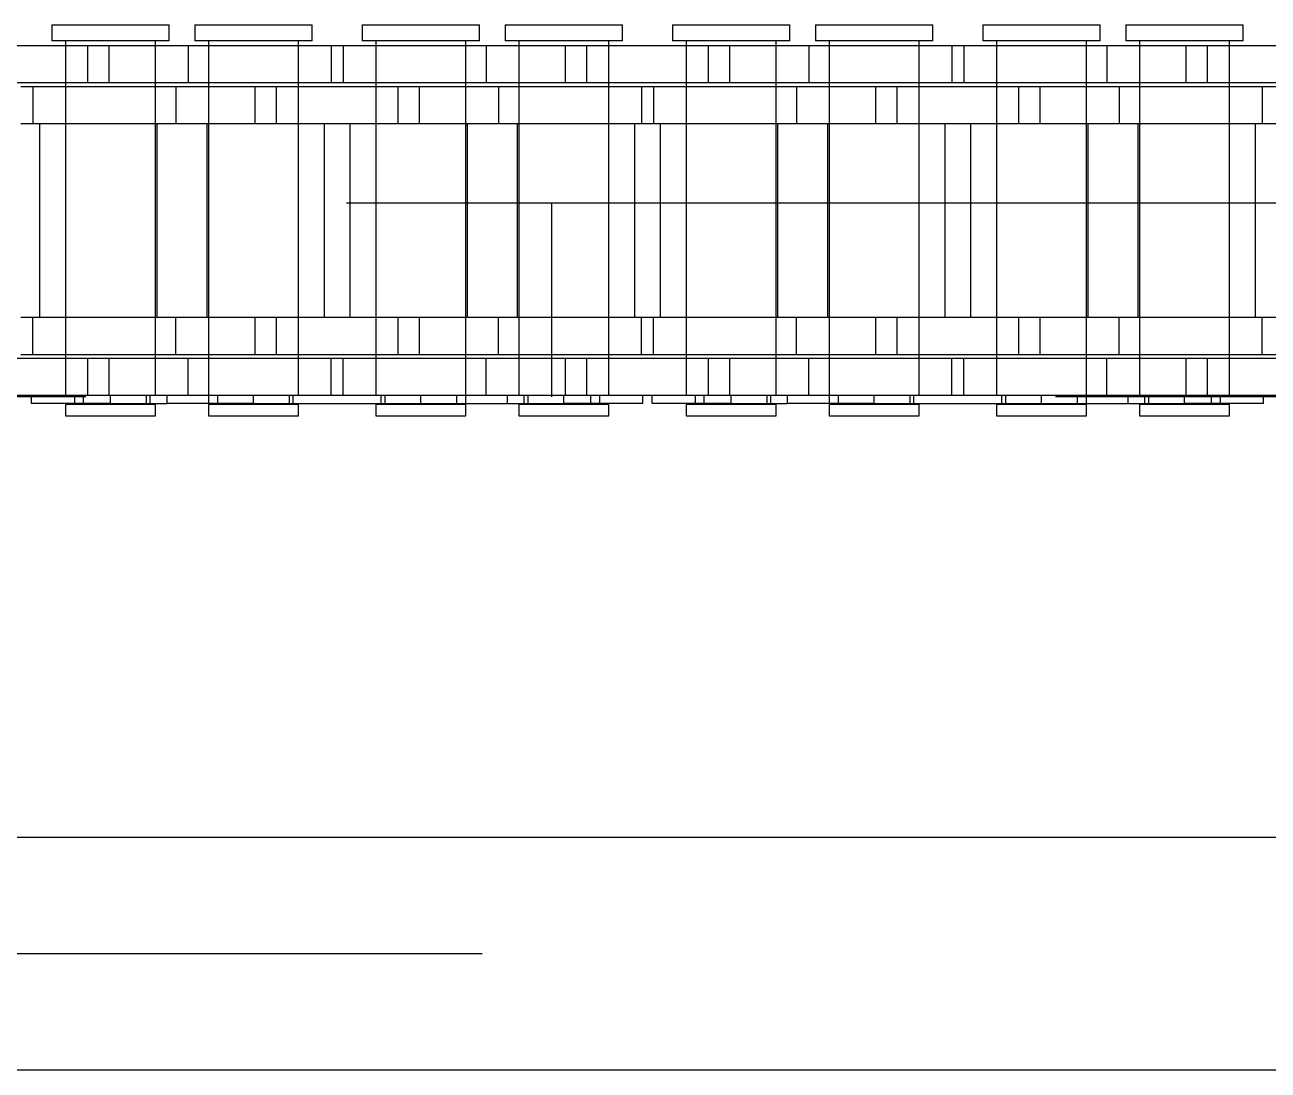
# Model space of a CAD drawing. Header units: metres. Extents: x 0 to 21025, y 0 to 14850.
# Drawn here: x 5807.4 to 5858.3, y 9046.6 to 9089.4 of the extents above; entities that cross this region are included whole.
import ezdxf

# ---------------------------------------------------------------- set-up
doc = ezdxf.new("R2010")
doc.units = ezdxf.units.M
doc.header["$LTSCALE"] = 25
doc.linetypes.add('HIDDEN2', pattern=[4.7625, 3.175, -1.5875])
doc.layers.add('SL4', color=4, linetype='Continuous')
doc.layers.add('ST1', color=7, linetype='HIDDEN2')

msp = doc.modelspace()

# ---------------------------------------------------------------- linework, layer by layer
at = {"layer": 'SL4'}
for p, q in [((5540.514, 9056.144), (6330.277, 9056.144)), ((6490.517, 9046.619), (5540.514, 9046.619))]:
    msp.add_line(p, q, dxfattribs=at)
at = {"layer": 'ST1'}
for p, q in [((5808.53, 9089.384), (5813.327, 9089.384)), ((5808.53, 9089.384), (5808.53, 9088.725)), ((5813.327, 9088.725), (5813.327, 9089.384)), ((5814.378, 9089.384), (5819.175, 9089.384)), ((5814.378, 9089.384), (5814.378, 9088.725)), ((5819.175, 9088.725), (5819.175, 9089.384)), ((5821.23, 9089.384), (5826.027, 9089.384)), ((5821.23, 9089.384), (5821.23, 9088.725)), ((5826.027, 9088.725), (5826.027, 9089.384)), ((5827.078, 9089.384), (5831.875, 9089.384)), ((5827.078, 9089.384), (5827.078, 9088.725)), ((5831.875, 9088.725), (5831.875, 9089.384)), ((5833.93, 9089.384), (5838.727, 9089.384)), ((5833.93, 9089.384), (5833.93, 9088.725)), ((5838.727, 9088.725), (5838.727, 9089.384)), ((5839.778, 9089.384), (5844.575, 9089.384)), ((5839.778, 9089.384), (5839.778, 9088.725)), ((5844.575, 9088.725), (5844.575, 9089.384)), ((5846.63, 9089.384), (5851.427, 9089.384)), ((5846.63, 9089.384), (5846.63, 9088.725)), ((5851.427, 9088.725), (5851.427, 9089.384)), ((5852.478, 9089.384), (5857.275, 9089.384)), ((5852.478, 9089.384), (5852.478, 9088.725)), ((5857.275, 9088.725), (5857.275, 9089.384)), ((5800.902, 9088.541), (5809.997, 9088.541)), ((5813.327, 9088.725), (5808.53, 9088.725)), ((5809.083, 9088.725), (5809.083, 9074.227)), ((5809.083, 9088.541), (5809.083, 9087.021)), ((5809.997, 9088.541), (5810.857, 9088.541)), ((5809.997, 9087.021), (5809.997, 9088.541)), ((5810.857, 9088.541), (5819.952, 9088.541)), ((5810.857, 9088.541), (5810.857, 9087.021)), ((5812.773, 9074.227), (5812.773, 9088.725)), ((5812.773, 9087.021), (5812.773, 9088.541)), ((5814.103, 9088.541), (5814.103, 9087.021)), ((5819.175, 9088.725), (5814.378, 9088.725)), ((5814.932, 9088.725), (5814.932, 9074.227)), ((5814.932, 9088.541), (5814.932, 9087.021)), ((5818.622, 9074.227), (5818.622, 9088.725)), ((5818.622, 9087.021), (5818.622, 9088.541)), ((5819.952, 9088.541), (5819.952, 9087.021)), ((5819.952, 9088.541), (5826.302, 9088.541)), ((5820.453, 9088.541), (5820.453, 9087.021)), ((5826.027, 9088.725), (5821.23, 9088.725)), ((5821.783, 9088.725), (5821.783, 9074.227)), ((5821.783, 9088.541), (5821.783, 9087.021)), ((5825.473, 9074.227), (5825.473, 9088.725)), ((5825.473, 9087.021), (5825.473, 9088.541)), ((5826.302, 9088.541), (5826.302, 9087.021)), ((5826.302, 9088.541), (5835.397, 9088.541)), ((5831.875, 9088.725), (5827.078, 9088.725)), ((5827.632, 9088.725), (5827.632, 9074.227)), ((5827.632, 9088.541), (5827.632, 9087.021)), ((5829.548, 9087.021), (5829.548, 9088.541)), ((5830.408, 9088.541), (5830.408, 9087.021)), ((5831.322, 9074.227), (5831.322, 9088.725)), ((5831.322, 9087.021), (5831.322, 9088.541)), ((5838.727, 9088.725), (5833.93, 9088.725)), ((5834.483, 9088.725), (5834.483, 9074.227)), ((5834.483, 9088.541), (5834.483, 9087.021)), ((5835.397, 9088.541), (5836.257, 9088.541)), ((5835.397, 9087.021), (5835.397, 9088.541)), ((5836.257, 9088.541), (5845.352, 9088.541)), ((5836.257, 9088.541), (5836.257, 9087.021)), ((5838.173, 9074.227), (5838.173, 9088.725)), ((5838.173, 9087.021), (5838.173, 9088.541)), ((5839.503, 9088.541), (5839.503, 9087.021)), ((5844.575, 9088.725), (5839.778, 9088.725)), ((5840.332, 9088.725), (5840.332, 9074.227)), ((5840.332, 9088.541), (5840.332, 9087.021)), ((5844.022, 9074.227), (5844.022, 9088.725)), ((5844.022, 9087.021), (5844.022, 9088.541)), ((5845.352, 9088.541), (5845.352, 9087.021)), ((5845.352, 9088.541), (5851.702, 9088.541)), ((5845.853, 9088.541), (5845.853, 9087.021)), ((5851.427, 9088.725), (5846.63, 9088.725)), ((5847.183, 9088.725), (5847.183, 9074.227)), ((5847.183, 9088.541), (5847.183, 9087.021)), ((5850.873, 9074.227), (5850.873, 9088.725)), ((5850.873, 9087.021), (5850.873, 9088.541)), ((5851.702, 9088.541), (5851.702, 9087.021)), ((5851.702, 9088.541), (5860.797, 9088.541)), ((5857.275, 9088.725), (5852.478, 9088.725)), ((5853.032, 9088.725), (5853.032, 9074.227)), ((5853.032, 9088.541), (5853.032, 9087.021)), ((5854.948, 9087.021), (5854.948, 9088.541)), ((5855.808, 9088.541), (5855.808, 9087.021)), ((5856.722, 9074.227), (5856.722, 9088.725)), ((5856.722, 9087.021), (5856.722, 9088.541)), ((5800.902, 9087.021), (5809.997, 9087.021)), ((5809.997, 9087.021), (5810.857, 9087.021)), ((5810.857, 9087.021), (5819.952, 9087.021)), ((5819.952, 9087.021), (5826.302, 9087.021)), ((5826.302, 9087.021), (5835.397, 9087.021)), ((5835.397, 9087.021), (5836.257, 9087.021)), ((5836.257, 9087.021), (5845.352, 9087.021)), ((5845.352, 9087.021), (5851.702, 9087.021)), ((5851.702, 9087.021), (5860.797, 9087.021)), ((5807.252, 9086.869), (5813.602, 9086.869)), ((5807.753, 9086.869), (5807.753, 9085.349)), ((5809.083, 9086.869), (5809.083, 9085.349)), ((5812.773, 9085.349), (5812.773, 9086.869)), ((5813.602, 9086.869), (5813.602, 9085.349)), ((5813.602, 9086.869), (5822.697, 9086.869)), ((5814.932, 9086.869), (5814.932, 9085.349)), ((5816.848, 9085.349), (5816.848, 9086.869)), ((5817.708, 9086.869), (5817.708, 9085.349)), ((5818.622, 9085.349), (5818.622, 9086.869)), ((5821.783, 9086.869), (5821.783, 9085.349)), ((5822.697, 9086.869), (5823.557, 9086.869)), ((5822.697, 9085.349), (5822.697, 9086.869)), ((5823.557, 9086.869), (5832.652, 9086.869)), ((5823.557, 9086.869), (5823.557, 9085.349)), ((5825.473, 9085.349), (5825.473, 9086.869)), ((5826.803, 9086.869), (5826.803, 9085.349)), ((5827.632, 9086.869), (5827.632, 9085.349)), ((5831.322, 9085.349), (5831.322, 9086.869)), ((5832.652, 9086.869), (5832.652, 9085.349)), ((5832.652, 9086.869), (5839.002, 9086.869)), ((5833.153, 9086.869), (5833.153, 9085.349)), ((5834.483, 9086.869), (5834.483, 9085.349)), ((5838.173, 9085.349), (5838.173, 9086.869)), ((5839.002, 9086.869), (5839.002, 9085.349)), ((5839.002, 9086.869), (5848.097, 9086.869)), ((5840.332, 9086.869), (5840.332, 9085.349)), ((5842.248, 9085.349), (5842.248, 9086.869)), ((5843.108, 9086.869), (5843.108, 9085.349)), ((5844.022, 9085.349), (5844.022, 9086.869)), ((5847.183, 9086.869), (5847.183, 9085.349)), ((5848.097, 9086.869), (5848.957, 9086.869)), ((5848.097, 9085.349), (5848.097, 9086.869)), ((5848.957, 9086.869), (5858.052, 9086.869)), ((5848.957, 9086.869), (5848.957, 9085.349)), ((5850.873, 9085.349), (5850.873, 9086.869)), ((5852.203, 9086.869), (5852.203, 9085.349)), ((5853.032, 9086.869), (5853.032, 9085.349)), ((5856.722, 9085.349), (5856.722, 9086.869)), ((5858.052, 9086.869), (5858.052, 9085.349)), ((5858.052, 9086.869), (5864.402, 9086.869)), ((5807.252, 9085.349), (5813.602, 9085.349)), ((5808.037, 9077.419), (5808.037, 9085.349)), ((5809.083, 9085.349), (5809.083, 9077.419)), ((5812.773, 9077.419), (5812.773, 9085.349)), ((5812.817, 9085.349), (5812.817, 9077.419)), ((5813.602, 9085.349), (5822.697, 9085.349)), ((5814.888, 9077.419), (5814.888, 9085.349)), ((5814.932, 9085.349), (5814.932, 9077.419)), ((5818.622, 9077.419), (5818.622, 9085.349)), ((5819.668, 9085.349), (5819.668, 9077.419)), ((5820.737, 9077.419), (5820.737, 9085.349)), ((5821.783, 9085.349), (5821.783, 9077.419)), ((5822.697, 9085.349), (5823.557, 9085.349)), ((5823.557, 9085.349), (5832.652, 9085.349)), ((5825.473, 9077.419), (5825.473, 9085.349)), ((5825.517, 9085.349), (5825.517, 9077.419)), ((5827.588, 9077.419), (5827.588, 9085.349)), ((5827.632, 9085.349), (5827.632, 9077.419)), ((5831.322, 9077.419), (5831.322, 9085.349)), ((5832.368, 9085.349), (5832.368, 9077.419)), ((5832.652, 9085.349), (5839.002, 9085.349)), ((5833.437, 9077.419), (5833.437, 9085.349)), ((5834.483, 9085.349), (5834.483, 9077.419)), ((5838.173, 9077.419), (5838.173, 9085.349)), ((5838.217, 9085.349), (5838.217, 9077.419)), ((5839.002, 9085.349), (5848.097, 9085.349)), ((5840.288, 9077.419), (5840.288, 9085.349)), ((5840.332, 9085.349), (5840.332, 9077.419)), ((5844.022, 9077.419), (5844.022, 9085.349)), ((5845.068, 9085.349), (5845.068, 9077.419)), ((5846.137, 9077.419), (5846.137, 9085.349)), ((5847.183, 9085.349), (5847.183, 9077.419)), ((5848.097, 9085.349), (5848.957, 9085.349)), ((5848.957, 9085.349), (5858.052, 9085.349)), ((5850.873, 9077.419), (5850.873, 9085.349)), ((5850.917, 9085.349), (5850.917, 9077.419)), ((5852.988, 9077.419), (5852.988, 9085.349)), ((5853.032, 9085.349), (5853.032, 9077.419)), ((5856.722, 9077.419), (5856.722, 9085.349)), ((5857.768, 9085.349), (5857.768, 9077.419)), ((5858.052, 9085.349), (5864.402, 9085.349)), ((5701.527, 9082.101), (5928.916, 9082.101)), ((5828.978, 9082.101), (5828.978, 9074.164)), ((5807.252, 9077.419), (5813.602, 9077.419)), ((5807.753, 9075.899), (5807.753, 9077.419)), ((5809.083, 9077.419), (5809.083, 9075.899)), ((5812.773, 9075.899), (5812.773, 9077.419)), ((5813.602, 9075.899), (5813.602, 9077.419)), ((5813.602, 9077.419), (5822.697, 9077.419)), ((5814.932, 9077.419), (5814.932, 9075.899)), ((5816.848, 9075.899), (5816.848, 9077.419)), ((5817.708, 9077.419), (5817.708, 9075.899)), ((5818.622, 9075.899), (5818.622, 9077.419)), ((5821.783, 9077.419), (5821.783, 9075.899)), ((5822.697, 9077.419), (5823.557, 9077.419)), ((5822.697, 9075.899), (5822.697, 9077.419)), ((5823.557, 9077.419), (5832.652, 9077.419)), ((5823.557, 9077.419), (5823.557, 9075.899)), ((5825.473, 9075.899), (5825.473, 9077.419)), ((5826.803, 9075.899), (5826.803, 9077.419)), ((5827.632, 9077.419), (5827.632, 9075.899)), ((5831.322, 9075.899), (5831.322, 9077.419)), ((5832.652, 9075.899), (5832.652, 9077.419)), ((5832.652, 9077.419), (5839.002, 9077.419)), ((5833.153, 9075.899), (5833.153, 9077.419)), ((5834.483, 9077.419), (5834.483, 9075.899)), ((5838.173, 9075.899), (5838.173, 9077.419)), ((5839.002, 9075.899), (5839.002, 9077.419)), ((5839.002, 9077.419), (5848.097, 9077.419)), ((5840.332, 9077.419), (5840.332, 9075.899)), ((5842.248, 9075.899), (5842.248, 9077.419)), ((5843.108, 9077.419), (5843.108, 9075.899)), ((5844.022, 9075.899), (5844.022, 9077.419)), ((5847.183, 9077.419), (5847.183, 9075.899)), ((5848.097, 9077.419), (5848.957, 9077.419)), ((5848.097, 9075.899), (5848.097, 9077.419)), ((5848.957, 9077.419), (5858.052, 9077.419)), ((5848.957, 9077.419), (5848.957, 9075.899)), ((5850.873, 9075.899), (5850.873, 9077.419)), ((5852.203, 9075.899), (5852.203, 9077.419)), ((5853.032, 9077.419), (5853.032, 9075.899)), ((5856.722, 9075.899), (5856.722, 9077.419)), ((5858.052, 9075.899), (5858.052, 9077.419)), ((5858.052, 9077.419), (5864.402, 9077.419)), ((5800.902, 9075.747), (5809.997, 9075.747)), ((5807.252, 9075.899), (5813.602, 9075.899)), ((5809.083, 9075.747), (5809.083, 9074.227)), ((5809.997, 9075.747), (5810.857, 9075.747)), ((5809.997, 9074.227), (5809.997, 9075.747)), ((5810.857, 9075.747), (5819.952, 9075.747)), ((5810.857, 9075.747), (5810.857, 9074.227)), ((5812.773, 9074.227), (5812.773, 9075.747)), ((5813.602, 9075.899), (5822.697, 9075.899)), ((5814.103, 9074.227), (5814.103, 9075.747)), ((5814.932, 9075.747), (5814.932, 9073.894)), ((5818.622, 9074.227), (5818.622, 9075.747)), ((5819.952, 9074.227), (5819.952, 9075.747)), ((5819.952, 9075.747), (5826.302, 9075.747)), ((5820.453, 9074.227), (5820.453, 9075.747)), ((5821.783, 9075.747), (5821.783, 9074.227)), ((5822.697, 9075.899), (5823.557, 9075.899)), ((5823.557, 9075.899), (5832.652, 9075.899)), ((5825.473, 9073.894), (5825.473, 9075.747)), ((5826.302, 9074.227), (5826.302, 9075.747)), ((5826.302, 9075.747), (5835.397, 9075.747)), ((5827.632, 9075.747), (5827.632, 9074.227)), ((5829.548, 9074.227), (5829.548, 9075.747)), ((5830.408, 9075.747), (5830.408, 9074.227)), ((5831.322, 9074.227), (5831.322, 9075.747)), ((5832.652, 9075.899), (5839.002, 9075.899)), ((5834.483, 9075.747), (5834.483, 9074.227)), ((5835.397, 9075.747), (5836.257, 9075.747)), ((5835.397, 9074.227), (5835.397, 9075.747)), ((5836.257, 9075.747), (5845.352, 9075.747)), ((5836.257, 9075.747), (5836.257, 9074.227)), ((5838.173, 9074.227), (5838.173, 9075.747)), ((5839.002, 9075.899), (5848.097, 9075.899)), ((5839.503, 9074.227), (5839.503, 9075.747)), ((5840.332, 9075.747), (5840.332, 9073.894)), ((5844.022, 9074.227), (5844.022, 9075.747)), ((5845.352, 9074.227), (5845.352, 9075.747)), ((5845.352, 9075.747), (5851.702, 9075.747)), ((5845.853, 9074.227), (5845.853, 9075.747)), ((5847.183, 9075.747), (5847.183, 9074.227)), ((5848.097, 9075.899), (5848.957, 9075.899)), ((5848.957, 9075.899), (5858.052, 9075.899)), ((5850.873, 9073.894), (5850.873, 9075.747)), ((5851.702, 9074.227), (5851.702, 9075.747)), ((5851.702, 9075.747), (5860.797, 9075.747)), ((5853.032, 9075.747), (5853.032, 9074.227)), ((5854.948, 9074.227), (5854.948, 9075.747)), ((5855.808, 9075.747), (5855.808, 9074.227)), ((5856.722, 9074.227), (5856.722, 9075.747)), ((5858.052, 9075.899), (5864.402, 9075.899)), ((5800.902, 9074.227), (5809.997, 9074.227)), ((5807.698, 9073.894), (5807.698, 9074.227)), ((5809.452, 9074.227), (5809.452, 9073.858)), ((5809.821, 9073.894), (5809.821, 9074.227)), ((5809.997, 9074.227), (5810.857, 9074.227)), ((5810.857, 9074.227), (5819.952, 9074.227)), ((5810.928, 9073.894), (5810.928, 9074.227)), ((5812.404, 9073.858), (5812.404, 9074.227)), ((5812.547, 9073.894), (5812.547, 9074.227)), ((5813.225, 9074.227), (5813.225, 9073.894)), ((5815.301, 9074.227), (5815.301, 9073.858)), ((5816.777, 9073.894), (5816.777, 9074.227)), ((5818.253, 9073.858), (5818.253, 9074.227)), ((5818.396, 9073.894), (5818.396, 9074.227)), ((5819.952, 9074.227), (5826.302, 9074.227)), ((5822.009, 9073.894), (5822.009, 9074.227)), ((5822.152, 9074.227), (5822.152, 9073.858)), ((5823.628, 9073.894), (5823.628, 9074.227)), ((5825.104, 9073.858), (5825.104, 9074.227)), ((5826.302, 9074.227), (5835.397, 9074.227)), ((5827.18, 9073.894), (5827.18, 9074.227)), ((5827.858, 9073.894), (5827.858, 9074.227)), ((5828.001, 9074.227), (5828.001, 9073.858)), ((5829.477, 9073.894), (5829.477, 9074.227)), ((5830.584, 9073.894), (5830.584, 9074.227)), ((5830.953, 9073.858), (5830.953, 9074.227)), ((5832.707, 9073.894), (5832.707, 9074.227)), ((5833.098, 9073.894), (5833.098, 9074.227)), ((5834.852, 9074.227), (5834.852, 9073.858)), ((5835.221, 9073.894), (5835.221, 9074.227)), ((5835.397, 9074.227), (5836.257, 9074.227)), ((5836.257, 9074.227), (5845.352, 9074.227)), ((5836.328, 9073.894), (5836.328, 9074.227)), ((5837.804, 9073.858), (5837.804, 9074.227)), ((5837.947, 9073.894), (5837.947, 9074.227)), ((5838.625, 9074.227), (5838.625, 9073.894)), ((5840.701, 9074.227), (5840.701, 9073.858)), ((5842.177, 9073.894), (5842.177, 9074.227)), ((5843.653, 9073.858), (5843.653, 9074.227)), ((5843.796, 9073.894), (5843.796, 9074.227)), ((5845.352, 9074.227), (5851.702, 9074.227)), ((5847.409, 9073.894), (5847.409, 9074.227)), ((5847.552, 9074.227), (5847.552, 9073.858)), ((5849.028, 9073.894), (5849.028, 9074.227)), ((5850.504, 9073.858), (5850.504, 9074.227)), ((5851.702, 9074.227), (5860.797, 9074.227)), ((5852.58, 9073.894), (5852.58, 9074.227)), ((5853.258, 9073.894), (5853.258, 9074.227)), ((5853.401, 9074.227), (5853.401, 9073.858)), ((5854.877, 9073.894), (5854.877, 9074.227)), ((5855.984, 9073.894), (5855.984, 9074.227)), ((5856.353, 9073.858), (5856.353, 9074.227)), ((5858.107, 9073.894), (5858.107, 9074.227)), ((5928.978, 9074.164), (5701.527, 9074.164)), ((5810.928, 9073.894), (5807.698, 9073.894)), ((5812.773, 9073.858), (5809.083, 9073.858)), ((5809.083, 9073.858), (5809.083, 9073.384)), ((5810.928, 9073.894), (5813.225, 9073.894)), ((5812.773, 9073.384), (5812.773, 9073.858)), ((5816.777, 9073.894), (5813.225, 9073.894)), ((5818.622, 9073.858), (5814.932, 9073.858)), ((5814.932, 9073.858), (5814.932, 9073.384)), ((5816.777, 9073.894), (5829.477, 9073.894)), ((5818.622, 9073.384), (5818.622, 9073.858)), ((5825.473, 9073.858), (5821.783, 9073.858)), ((5821.783, 9073.858), (5821.783, 9073.384)), ((5825.473, 9073.384), (5825.473, 9073.858)), ((5831.322, 9073.858), (5827.632, 9073.858)), ((5827.632, 9073.858), (5827.632, 9073.384)), ((5832.707, 9073.894), (5829.477, 9073.894)), ((5831.322, 9073.384), (5831.322, 9073.858)), ((5836.328, 9073.894), (5833.098, 9073.894)), ((5838.173, 9073.858), (5834.483, 9073.858)), ((5834.483, 9073.858), (5834.483, 9073.384)), ((5836.328, 9073.894), (5838.625, 9073.894)), ((5838.173, 9073.384), (5838.173, 9073.858)), ((5842.177, 9073.894), (5838.625, 9073.894)), ((5844.022, 9073.858), (5840.332, 9073.858)), ((5840.332, 9073.858), (5840.332, 9073.384)), ((5842.177, 9073.894), (5854.877, 9073.894)), ((5844.022, 9073.384), (5844.022, 9073.858)), ((5850.873, 9073.858), (5847.183, 9073.858)), ((5847.183, 9073.858), (5847.183, 9073.384)), ((5850.873, 9073.384), (5850.873, 9073.858)), ((5856.722, 9073.858), (5853.032, 9073.858)), ((5853.032, 9073.858), (5853.032, 9073.384)), ((5858.107, 9073.894), (5854.877, 9073.894)), ((5856.722, 9073.384), (5856.722, 9073.858)), ((5809.083, 9073.384), (5812.773, 9073.384)), ((5814.932, 9073.384), (5818.622, 9073.384)), ((5821.783, 9073.384), (5825.473, 9073.384)), ((5827.632, 9073.384), (5831.322, 9073.384)), ((5834.483, 9073.384), (5838.173, 9073.384)), ((5840.332, 9073.384), (5844.022, 9073.384)), ((5847.183, 9073.384), (5850.873, 9073.384)), ((5853.032, 9073.384), (5856.722, 9073.384)), ((5540.514, 9056.144), (6330.277, 9056.144)), ((6540.514, 9051.381), (5540.514, 9051.381))]:
    msp.add_line(p, q, dxfattribs=at)

doc.saveas('drawing.dxf')
